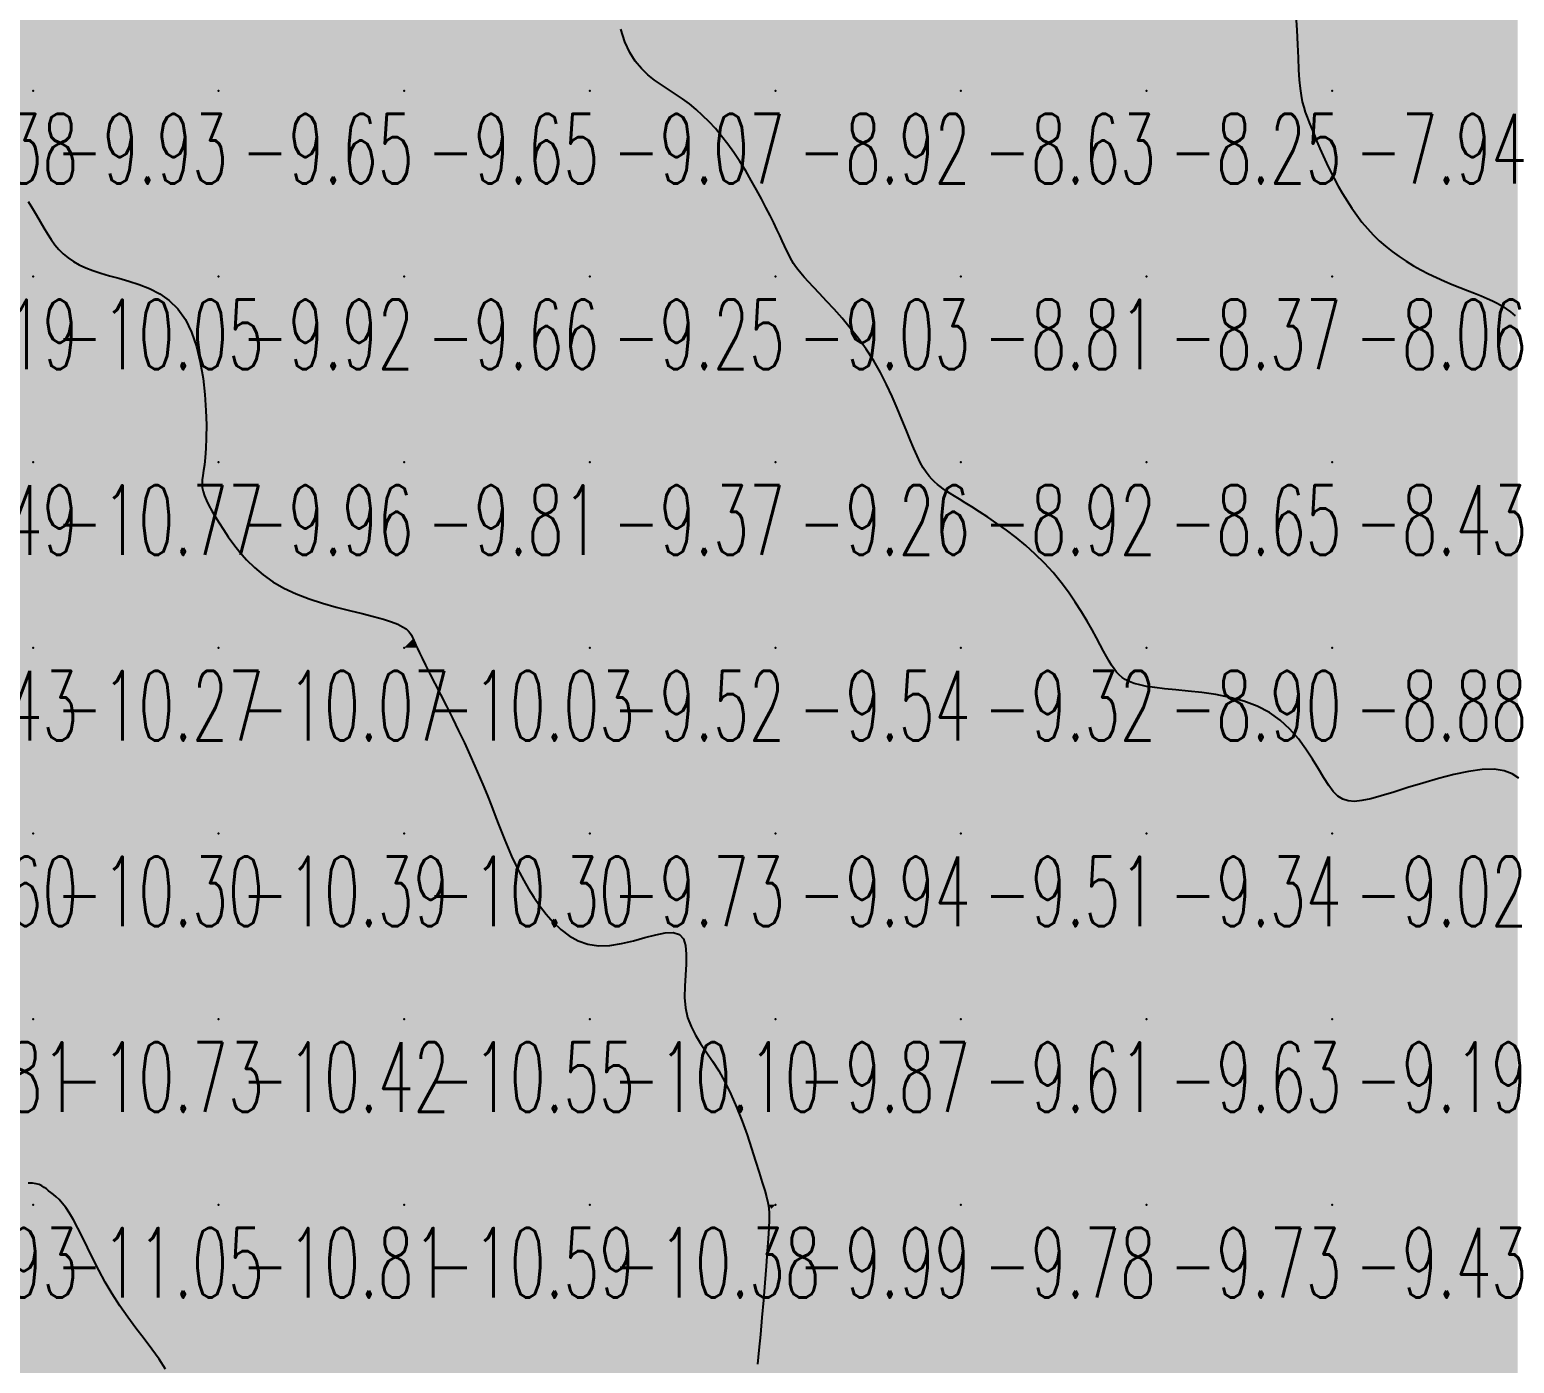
# Model space of a CAD drawing. Header units: millimetres. Extents: x 88261 to 90953, y 390274 to 392322.
# Drawn here: x 90120.1 to 90200.1, y 390488.7 to 390560.5 of the extents above; entities that cross this region are included whole.
import ezdxf
from ezdxf.enums import TextEntityAlignment as Align

# ---------------------------------------------------------------- set-up
doc = ezdxf.new("R2010")
doc.units = ezdxf.units.MM
doc.header["$LTSCALE"] = 25
for name, color, linetype in [('CN_03_00', 7, 'Continuous'), ('CN_04_00', 242, 'Continuous'), ('COTEAlt', 7, 'Continuous'), ('TN_COLORIAGE', 7, 'Continuous')]:
    doc.layers.add(name, color=color, linetype=linetype)
doc.styles.add('Simplex 1.0', font='Simplex.shx', dxfattribs={"width": 0.99, "height": 2.5})
doc.styles.get("Standard").update_dxf_attribs({"font": 'times.ttf'})

# ---------------------------------------------------------------- blocks, each defined once
blk = doc.blocks.new('COTE')
at = {"color": 0}
blk.add_point((0, 0), dxfattribs=at)
at = {"layer": 'COTEAlt'}
blk.add_attdef('ALT', text='', height=3.75, dxfattribs=at).set_placement((1.25, -1.25), align=Align.TOP_LEFT)

msp = doc.modelspace()

# ---------------------------------------------------------------- linework, layer by layer
at = {"layer": 'CN_03_00', "flags": 128}
for points, elevation in [([(90188.302, 390561.31), (90188.353, 390560.504), (90188.389, 390559.727), (90188.418, 390559.005), (90188.446, 390558.363), (90188.482, 390557.819), (90188.526, 390557.364), (90188.58, 390556.979), (90188.644, 390556.649), (90188.719, 390556.356), (90188.805, 390556.083), (90188.904, 390555.812), (90189.015, 390555.528), (90189.14, 390555.215), (90189.278, 390554.876), (90189.429, 390554.514), (90189.592, 390554.133), (90189.767, 390553.739), (90189.954, 390553.334), (90190.152, 390552.924), (90190.361, 390552.513), (90190.581, 390552.104), (90190.812, 390551.7), (90191.055, 390551.303), (90191.31, 390550.914), (90191.578, 390550.536), (90191.86, 390550.169), (90192.156, 390549.817), (90192.467, 390549.481), (90192.794, 390549.162), (90193.135, 390548.861), (90193.491, 390548.576), (90193.859, 390548.306), (90194.24, 390548.052), (90194.633, 390547.812), (90195.037, 390547.586), (90195.451, 390547.374), (90195.873, 390547.174), (90196.299, 390546.985), (90196.723, 390546.808), (90197.139, 390546.64), (90197.54, 390546.482), (90197.921, 390546.333), (90198.277, 390546.19), (90198.601, 390546.055), (90198.89, 390545.924), (90199.151, 390545.793), (90199.395, 390545.654), (90199.63, 390545.5), (90199.868, 390545.325), (90200.117, 390545.121)], -8), ([(90200.305, 390520.214), (90199.962, 390520.449), (90199.529, 390520.616), (90198.992, 390520.696), (90198.344, 390520.678), (90197.607, 390520.576), (90196.809, 390520.407), (90195.978, 390520.193), (90195.144, 390519.952), (90194.334, 390519.703), (90193.577, 390519.467), (90192.902, 390519.262), (90192.329, 390519.106), (90191.851, 390519.005), (90191.45, 390518.965), (90191.112, 390518.989), (90190.821, 390519.082), (90190.56, 390519.25), (90190.314, 390519.495), (90190.067, 390519.824), (90189.804, 390520.236), (90189.517, 390520.714), (90189.198, 390521.237), (90188.839, 390521.782), (90188.435, 390522.328), (90187.976, 390522.853), (90187.456, 390523.336), (90186.868, 390523.756), (90186.209, 390524.095), (90185.494, 390524.36), (90184.745, 390524.562), (90183.983, 390524.712), (90183.228, 390524.823), (90182.501, 390524.905), (90181.824, 390524.969), (90181.216, 390525.027), (90180.694, 390525.089), (90180.253, 390525.158), (90179.883, 390525.234), (90179.576, 390525.32), (90179.321, 390525.415), (90179.108, 390525.523), (90178.929, 390525.643), (90178.774, 390525.777), (90178.633, 390525.928), (90178.501, 390526.098), (90178.371, 390526.292), (90178.238, 390526.514), (90178.095, 390526.769), (90177.937, 390527.062), (90177.758, 390527.395), (90177.553, 390527.775), (90177.316, 390528.203), (90177.046, 390528.671), (90176.744, 390529.17), (90176.409, 390529.691), (90176.042, 390530.224), (90175.644, 390530.759), (90175.213, 390531.287), (90174.75, 390531.798), (90174.258, 390532.284), (90173.745, 390532.742), (90173.222, 390533.171), (90172.7, 390533.569), (90172.19, 390533.935), (90171.702, 390534.267), (90171.248, 390534.564), (90170.838, 390534.824), (90170.481, 390535.047), (90170.173, 390535.237), (90169.906, 390535.402), (90169.675, 390535.546), (90169.474, 390535.675), (90169.295, 390535.796), (90169.132, 390535.915), (90168.978, 390536.037), (90168.828, 390536.168), (90168.68, 390536.316), (90168.53, 390536.488), (90168.378, 390536.692), (90168.221, 390536.935), (90168.057, 390537.224), (90167.885, 390537.567), (90167.703, 390537.971), (90167.508, 390538.44), (90167.298, 390538.967), (90167.07, 390539.539), (90166.821, 390540.147), (90166.547, 390540.778), (90166.246, 390541.421), (90165.914, 390542.065), (90165.549, 390542.699), (90165.15, 390543.313), (90164.726, 390543.901), (90164.288, 390544.459), (90163.849, 390544.983), (90163.42, 390545.469), (90163.012, 390545.913), (90162.637, 390546.311), (90162.307, 390546.659), (90162.03, 390546.954), (90161.802, 390547.204), (90161.615, 390547.418), (90161.462, 390547.605), (90161.336, 390547.774), (90161.229, 390547.934), (90161.134, 390548.094), (90161.043, 390548.264), (90160.95, 390548.452), (90160.851, 390548.66), (90160.743, 390548.893), (90160.623, 390549.153), (90160.488, 390549.443), (90160.336, 390549.765), (90160.163, 390550.123), (90159.967, 390550.519), (90159.745, 390550.954), (90159.5, 390551.421), (90159.234, 390551.91), (90158.95, 390552.412), (90158.65, 390552.919), (90158.338, 390553.42), (90158.017, 390553.906), (90157.689, 390554.368), (90157.356, 390554.8), (90157.018, 390555.2), (90156.676, 390555.571), (90156.328, 390555.915), (90155.975, 390556.234), (90155.616, 390556.53), (90155.25, 390556.806), (90154.877, 390557.063), (90154.498, 390557.306), (90154.117, 390557.549), (90153.742, 390557.806), (90153.376, 390558.095), (90153.028, 390558.431), (90152.701, 390558.829), (90152.404, 390559.307), (90152.141, 390559.879), (90151.916, 390560.555)], -9), ([(90127.385, 390488.388), (90127.048, 390488.913), (90126.659, 390489.455), (90126.235, 390490.013), (90125.793, 390490.589), (90125.348, 390491.184), (90124.918, 390491.799), (90124.516, 390492.432), (90124.143, 390493.074), (90123.797, 390493.712), (90123.478, 390494.335), (90123.182, 390494.929), (90122.909, 390495.483), (90122.658, 390495.985), (90122.425, 390496.423), (90122.21, 390496.788), (90122.011, 390497.085), (90121.827, 390497.326), (90121.657, 390497.518), (90121.5, 390497.671), (90121.353, 390497.796), (90121.216, 390497.901), (90121.088, 390497.996), (90120.966, 390498.089), (90120.845, 390498.176), (90120.716, 390498.255), (90120.574, 390498.32), (90120.41, 390498.367), (90120.218, 390498.393), (90119.991, 390498.393)], -11)]:
    msp.add_lwpolyline(points, dxfattribs=dict(at, elevation=elevation))
at = {"layer": 'CN_04_00', "elevation": -10, "flags": 128}
msp.add_lwpolyline([(90119.979, 390551.272), (90120.217, 390550.9), (90120.434, 390550.538), (90120.638, 390550.188), (90120.833, 390549.851), (90121.025, 390549.531), (90121.22, 390549.228), (90121.424, 390548.947), (90121.641, 390548.688), (90121.877, 390548.452), (90122.137, 390548.239), (90122.422, 390548.046), (90122.737, 390547.869), (90123.086, 390547.706), (90123.47, 390547.554), (90123.894, 390547.411), (90124.362, 390547.274), (90124.872, 390547.138), (90125.414, 390546.989), (90125.972, 390546.811), (90126.53, 390546.588), (90127.073, 390546.304), (90127.586, 390545.942), (90128.053, 390545.487), (90128.46, 390544.922), (90128.794, 390544.24), (90129.058, 390543.462), (90129.261, 390542.621), (90129.408, 390541.747), (90129.507, 390540.871), (90129.565, 390540.024), (90129.589, 390539.238), (90129.586, 390538.543), (90129.563, 390537.962), (90129.526, 390537.486), (90129.481, 390537.098), (90129.436, 390536.78), (90129.396, 390536.517), (90129.367, 390536.29), (90129.357, 390536.083), (90129.371, 390535.878), (90129.414, 390535.661), (90129.487, 390535.428), (90129.589, 390535.178), (90129.72, 390534.907), (90129.878, 390534.616), (90130.063, 390534.303), (90130.274, 390533.965), (90130.51, 390533.602), (90130.771, 390533.213), (90131.063, 390532.806), (90131.391, 390532.388), (90131.76, 390531.969), (90132.176, 390531.556), (90132.644, 390531.159), (90133.171, 390530.785), (90133.763, 390530.444), (90134.419, 390530.141), (90135.123, 390529.874), (90135.853, 390529.639), (90136.587, 390529.43), (90137.303, 390529.245), (90137.98, 390529.077), (90138.595, 390528.923), (90139.127, 390528.778), (90139.559, 390528.638), (90139.899, 390528.503), (90140.158, 390528.373), (90140.349, 390528.249), (90140.486, 390528.131), (90140.579, 390528.02), (90140.642, 390527.916), (90140.687, 390527.819), (90140.726, 390527.727), (90140.766, 390527.632), (90140.814, 390527.52), (90140.876, 390527.38), (90140.959, 390527.2), (90141.07, 390526.967), (90141.216, 390526.67), (90141.403, 390526.296), (90141.634, 390525.839), (90141.904, 390525.309), (90142.202, 390524.721), (90142.52, 390524.092), (90142.847, 390523.437), (90143.174, 390522.771), (90143.492, 390522.11), (90143.791, 390521.469), (90144.064, 390520.862), (90144.312, 390520.287), (90144.539, 390519.741), (90144.749, 390519.221), (90144.945, 390518.723), (90145.13, 390518.243), (90145.31, 390517.779), (90145.487, 390517.326), (90145.665, 390516.881), (90145.847, 390516.442), (90146.037, 390516.007), (90146.239, 390515.573), (90146.457, 390515.138), (90146.693, 390514.7), (90146.951, 390514.257), (90147.235, 390513.805), (90147.548, 390513.347), (90147.893, 390512.895), (90148.271, 390512.464), (90148.683, 390512.07), (90149.133, 390511.729), (90149.621, 390511.457), (90150.15, 390511.27), (90150.721, 390511.182), (90151.333, 390511.203), (90151.967, 390511.306), (90152.604, 390511.458), (90153.222, 390511.627), (90153.8, 390511.779), (90154.316, 390511.88), (90154.749, 390511.897), (90155.079, 390511.798), (90155.292, 390511.558), (90155.406, 390511.193), (90155.445, 390510.73), (90155.435, 390510.194), (90155.401, 390509.611), (90155.368, 390509.007), (90155.362, 390508.407), (90155.407, 390507.838), (90155.523, 390507.317), (90155.704, 390506.836), (90155.939, 390506.379), (90156.217, 390505.927), (90156.527, 390505.466), (90156.856, 390504.979), (90157.195, 390504.448), (90157.531, 390503.859), (90157.856, 390503.2), (90158.164, 390502.488), (90158.453, 390501.748), (90158.722, 390501.003), (90158.968, 390500.276), (90159.188, 390499.591), (90159.381, 390498.971), (90159.544, 390498.441), (90159.675, 390498.013), (90159.776, 390497.666), (90159.848, 390497.365), (90159.895, 390497.08), (90159.918, 390496.775), (90159.919, 390496.42), (90159.901, 390495.981), (90159.866, 390495.425), (90159.816, 390494.731), (90159.753, 390493.923), (90159.681, 390493.036), (90159.603, 390492.105), (90159.522, 390491.165), (90159.44, 390490.252), (90159.361, 390489.4), (90159.287, 390488.645)], dxfattribs=at)
at = {"layer": 'TN_COLORIAGE', "color": 181}
for points in [[(90119.14, 390566.131, -9.928), (90118.658, 390557.239, -9.928), (90120.249, 390567.239, -9.928), (90120.249, 390557.239, -9.928)], [(90120.249, 390567.239, -9.619), (90120.249, 390557.239, -9.619), (90130.249, 390567.239, -9.619)], [(90120.249, 390557.239, -9.619), (90130.249, 390557.239, -9.619), (90130.249, 390567.239, -9.619)], [(90130.249, 390567.239, -9.512), (90130.249, 390557.239, -9.512), (90140.249, 390567.239, -9.512)], [(90130.249, 390557.239, -9.512), (90140.249, 390557.239, -9.512), (90140.249, 390567.239, -9.512)], [(90140.249, 390567.239, -9.038), (90140.249, 390557.239, -9.038), (90150.249, 390567.239, -9.038)], [(90140.249, 390557.239, -9.038), (90150.249, 390557.239, -9.038), (90150.249, 390567.239, -9.038)], [(90150.249, 390557.239, -9), (90151.709, 390558.699, -9), (90150.249, 390567.239, -9), (90151.055, 390567.239, -9)], [(90151.709, 390558.699, -9.074), (90154.955, 390557.239, -9.074), (90150.249, 390557.239, -9.074)], [(90117.448, 390554.439, -9.928), (90118.658, 390557.239, -9.928), (90120.249, 390557.239, -9.928)], [(90120.249, 390551.193, -9.928), (90117.448, 390554.439, -9.928), (90120.249, 390557.239, -9.928)], [(90120.249, 390551.193, -9.647), (90121.433, 390548.423, -9.647), (90120.249, 390557.239, -9.647), (90130.249, 390557.239, -9.647)], [(90123.866, 390547.239, -9.647), (90121.433, 390548.423, -9.647), (90130.249, 390547.239, -9.647), (90130.249, 390557.239, -9.647)], [(90130.249, 390557.239, -9.651), (90130.249, 390547.239, -9.651), (90140.249, 390557.239, -9.651)], [(90130.249, 390547.239, -9.651), (90140.249, 390547.239, -9.651), (90140.249, 390557.239, -9.651)], [(90140.249, 390557.239, -9.074), (90140.249, 390547.239, -9.074), (90150.249, 390557.239, -9.074)], [(90140.249, 390547.239, -9.074), (90150.249, 390547.239, -9.074), (90150.249, 390557.239, -9.074)], [(90150.249, 390547.239, -9), (90157.732, 390554.722, -9), (90150.249, 390557.239, -9), (90154.955, 390557.239, -9)], [(90150.249, 390547.239, -9), (90157.732, 390554.722, -9), (90160.249, 390547.239, -9), (90160.249, 390550.081, -9)], [(90161.075, 390548.066, -9.033), (90160.249, 390550.081, -9.033), (90160.249, 390547.239, -9.033)], [(90161.075, 390548.066, -9.033), (90161.707, 390547.239, -9.033), (90160.249, 390547.239, -9.033)], [(90123.866, 390547.239, -9.916), (90129.273, 390546.264, -9.916), (90130.249, 390547.239, -9.916)], [(90129.8, 390537.239, -9.916), (90129.273, 390546.264, -9.916), (90130.249, 390537.239, -9.916), (90130.249, 390547.239, -9.916)], [(90130.249, 390547.239, -9.658), (90130.249, 390537.239, -9.658), (90140.249, 390547.239, -9.658)], [(90130.249, 390537.239, -9.658), (90140.249, 390537.239, -9.658), (90140.249, 390547.239, -9.658)], [(90140.249, 390547.239, -9.248), (90140.249, 390537.239, -9.248), (90150.249, 390547.239, -9.248)], [(90140.249, 390537.239, -9.248), (90150.249, 390537.239, -9.248), (90150.249, 390547.239, -9.248)], [(90150.249, 390537.239, -9.033), (90160.249, 390537.239, -9.033), (90160.249, 390547.239, -9.033)], [(90150.249, 390547.239, -9.033), (90150.249, 390537.239, -9.033), (90160.249, 390547.239, -9.033)], [(90160.249, 390537.239, -9), (90165.939, 390542.929, -9), (90160.249, 390547.239, -9), (90161.707, 390547.239, -9)], [(90165.939, 390542.929, -9.256), (90167.833, 390537.239, -9.256), (90160.249, 390537.239, -9.256)], [(90129.044, 390536.035, -9.964), (90129.8, 390537.239, -9.964), (90130.249, 390537.239, -9.964)], [(90130.249, 390533.891, -9.964), (90129.044, 390536.035, -9.964), (90130.249, 390537.239, -9.964)], [(90130.249, 390533.891, -9.811), (90133.019, 390530.01, -9.811), (90130.249, 390537.239, -9.811), (90140.249, 390537.239, -9.811)], [(90140.249, 390528.73, -9.811), (90133.019, 390530.01, -9.811), (90140.249, 390537.239, -9.811)], [(90140.249, 390528.73, -9.367), (90140.745, 390527.736, -9.367), (90140.249, 390537.239, -9.367), (90150.249, 390537.239, -9.367)], [(90140.894, 390527.239, -9.367), (90140.745, 390527.736, -9.367), (90150.249, 390527.239, -9.367), (90150.249, 390537.239, -9.367)], [(90150.249, 390527.239, -9.256), (90160.249, 390527.239, -9.256), (90160.249, 390537.239, -9.256)], [(90150.249, 390537.239, -9.256), (90150.249, 390527.239, -9.256), (90160.249, 390537.239, -9.256)], [(90160.249, 390527.239, -9), (90168.947, 390535.937, -9), (90160.249, 390537.239, -9), (90167.833, 390537.239, -9)], [(90160.249, 390527.239, -9), (90168.947, 390535.937, -9), (90170.249, 390527.239, -9), (90170.249, 390535.231, -9)], [(90175.088, 390532.079, -9.324), (90170.249, 390535.231, -9.324), (90170.249, 390527.239, -9.324)], [(90175.088, 390532.079, -9.324), (90177.901, 390527.239, -9.324), (90170.249, 390527.239, -9.324)], [(90140.894, 390527.239, -9.521), (90144.094, 390521.084, -9.521), (90150.249, 390527.239, -9.521)], [(90145.477, 390517.239, -9.521), (90144.094, 390521.084, -9.521), (90150.249, 390517.239, -9.521), (90150.249, 390527.239, -9.521)], [(90150.249, 390517.239, -9.545), (90160.249, 390517.239, -9.545), (90160.249, 390527.239, -9.545)], [(90150.249, 390527.239, -9.545), (90150.249, 390517.239, -9.545), (90160.249, 390527.239, -9.545)], [(90160.249, 390517.239, -9.324), (90170.249, 390517.239, -9.324), (90170.249, 390527.239, -9.324)], [(90160.249, 390527.239, -9.324), (90160.249, 390517.239, -9.324), (90170.249, 390527.239, -9.324)], [(90170.249, 390517.239, -9), (90178.623, 390525.614, -9), (90170.249, 390527.239, -9), (90177.901, 390527.239, -9)], [(90170.249, 390517.239, -9), (90178.623, 390525.614, -9), (90180.249, 390517.239, -9), (90180.249, 390524.97, -9)], [(90187.678, 390524.668, -9.339), (90180.249, 390524.97, -9.339), (90180.249, 390517.239, -9.339)], [(90180.249, 390517.239, -9), (90187.678, 390524.668, -9), (90190.249, 390517.239, -9), (90190.249, 390518.89, -9)], [(90200.249, 390517.239, -9), (90200.249, 390521.81, -9), (90190.249, 390517.239, -9), (90191.728, 390518.719, -9)], [(90191.728, 390518.719, -9.023), (90190.249, 390518.89, -9.023), (90190.249, 390517.239, -9.023)], [(90145.477, 390517.239, -9.727), (90146.921, 390513.912, -9.727), (90150.249, 390517.239, -9.727)], [(90150.249, 390509.945, -9.727), (90146.921, 390513.912, -9.727), (90150.249, 390517.239, -9.727)], [(90156.41, 390513.4, -9.727), (90150.249, 390509.945, -9.727), (90160.249, 390517.239, -9.727), (90150.249, 390517.239, -9.727)], [(90156.41, 390513.4, -9.868), (90154.588, 390507.239, -9.868), (90160.249, 390517.239, -9.868), (90160.249, 390507.239, -9.868)], [(90160.249, 390507.239, -9.513), (90170.249, 390507.239, -9.513), (90170.249, 390517.239, -9.513)], [(90160.249, 390517.239, -9.513), (90160.249, 390507.239, -9.513), (90170.249, 390517.239, -9.513)], [(90170.249, 390507.239, -9.339), (90180.249, 390507.239, -9.339), (90180.249, 390517.239, -9.339)], [(90170.249, 390517.239, -9.339), (90170.249, 390507.239, -9.339), (90180.249, 390517.239, -9.339)], [(90180.249, 390507.239, -9.023), (90190.249, 390507.239, -9.023), (90190.249, 390517.239, -9.023)], [(90180.249, 390517.239, -9.023), (90180.249, 390507.239, -9.023), (90190.249, 390517.239, -9.023)], [(90190.249, 390507.239, -9.112), (90200.249, 390507.239, -9.112), (90200.249, 390517.239, -9.112)], [(90190.249, 390517.239, -9.112), (90190.249, 390507.239, -9.112), (90200.249, 390517.239, -9.112)], [(90154.588, 390507.239, -9.868), (90157.678, 390504.668, -9.868), (90160.249, 390507.239, -9.868)], [(90159.89, 390497.239, -9.868), (90157.678, 390504.668, -9.868), (90160.249, 390497.239, -9.868), (90160.249, 390507.239, -9.868)], [(90160.249, 390497.239, -9.609), (90170.249, 390497.239, -9.609), (90170.249, 390507.239, -9.609)], [(90160.249, 390507.239, -9.609), (90160.249, 390497.239, -9.609), (90170.249, 390507.239, -9.609)], [(90170.249, 390497.239, -9.626), (90180.249, 390497.239, -9.626), (90180.249, 390507.239, -9.626)], [(90170.249, 390507.239, -9.626), (90170.249, 390497.239, -9.626), (90180.249, 390507.239, -9.626)], [(90180.249, 390497.239, -9.186), (90190.249, 390497.239, -9.186), (90190.249, 390507.239, -9.186)], [(90180.249, 390507.239, -9.186), (90180.249, 390497.239, -9.186), (90190.249, 390507.239, -9.186)], [(90190.249, 390497.239, -9.006), (90200.249, 390497.239, -9.006), (90200.249, 390507.239, -9.006)], [(90190.249, 390507.239, -9.006), (90190.249, 390497.239, -9.006), (90200.249, 390507.239, -9.006)], [(90160.027, 390497.018, -9.926), (90159.198, 390487.239, -9.926), (90160.249, 390497.239, -9.926), (90160.249, 390487.239, -9.926)], [(90159.89, 390497.239, -9.986), (90160.027, 390497.018, -9.986), (90160.249, 390497.239, -9.986)], [(90160.249, 390487.239, -9.782), (90170.249, 390487.239, -9.782), (90170.249, 390497.239, -9.782)], [(90160.249, 390497.239, -9.782), (90160.249, 390487.239, -9.782), (90170.249, 390497.239, -9.782)], [(90170.249, 390487.239, -9.727), (90180.249, 390487.239, -9.727), (90180.249, 390497.239, -9.727)], [(90170.249, 390497.239, -9.727), (90170.249, 390487.239, -9.727), (90180.249, 390497.239, -9.727)], [(90180.249, 390487.239, -9.429), (90190.249, 390487.239, -9.429), (90190.249, 390497.239, -9.429)], [(90180.249, 390497.239, -9.429), (90180.249, 390487.239, -9.429), (90190.249, 390497.239, -9.429)], [(90190.249, 390487.239, -9.08), (90200.249, 390487.239, -9.08), (90200.249, 390497.239, -9.08)], [(90190.249, 390497.239, -9.08), (90190.249, 390487.239, -9.08), (90200.249, 390497.239, -9.08)]]:
    msp.add_solid(points, dxfattribs=at)
at = {"layer": 'TN_COLORIAGE', "color": 171}
for points in [[(90151.055, 390567.239, -8.566), (90151.709, 390558.699, -8.566), (90160.249, 390567.239, -8.566)], [(90154.955, 390557.239, -8.566), (90151.709, 390558.699, -8.566), (90160.249, 390557.239, -8.566), (90160.249, 390567.239, -8.566)], [(90160.249, 390557.239, -8.598), (90170.249, 390557.239, -8.598), (90170.249, 390567.239, -8.598)], [(90160.249, 390567.239, -8.598), (90160.249, 390557.239, -8.598), (90170.249, 390567.239, -8.598)], [(90170.249, 390557.239, -8.05), (90180.249, 390557.239, -8.05), (90180.249, 390567.239, -8.05)], [(90170.249, 390567.239, -8.05), (90170.249, 390557.239, -8.05), (90180.249, 390567.239, -8.05)], [(90180.249, 390557.239, -8), (90188.368, 390565.359, -8), (90180.249, 390567.239, -8), (90184.889, 390567.239, -8)], [(90188.36, 390557.239, -8.252), (90188.368, 390565.359, -8.252), (90180.249, 390557.239, -8.252)], [(90154.955, 390557.239, -8.917), (90157.732, 390554.722, -8.917), (90160.249, 390557.239, -8.917)], [(90160.249, 390550.081, -8.917), (90157.732, 390554.722, -8.917), (90160.249, 390557.239, -8.917)], [(90160.249, 390550.081, -8.633), (90161.075, 390548.066, -8.633), (90160.249, 390557.239, -8.633), (90170.249, 390557.239, -8.633)], [(90161.707, 390547.239, -8.633), (90161.075, 390548.066, -8.633), (90170.249, 390547.239, -8.633), (90170.249, 390557.239, -8.633)], [(90170.249, 390547.239, -8.252), (90180.249, 390547.239, -8.252), (90180.249, 390557.239, -8.252)], [(90170.249, 390557.239, -8.252), (90170.249, 390547.239, -8.252), (90180.249, 390557.239, -8.252)], [(90180.249, 390547.239, -8), (90188.871, 390555.862, -8), (90180.249, 390557.239, -8), (90188.36, 390557.239, -8)], [(90180.249, 390547.239, -8), (90188.871, 390555.862, -8), (90190.249, 390547.239, -8), (90190.249, 390552.481, -8)], [(90192.301, 390549.292, -8.065), (90190.249, 390552.481, -8.065), (90190.249, 390547.239, -8.065)], [(90192.301, 390549.292, -8.065), (90195.351, 390547.239, -8.065), (90190.249, 390547.239, -8.065)], [(90161.707, 390547.239, -8.806), (90165.939, 390542.929, -8.806), (90170.249, 390547.239, -8.806)], [(90167.833, 390537.239, -8.806), (90165.939, 390542.929, -8.806), (90170.249, 390537.239, -8.806), (90170.249, 390547.239, -8.806)], [(90170.249, 390537.239, -8.367), (90180.249, 390537.239, -8.367), (90180.249, 390547.239, -8.367)], [(90170.249, 390547.239, -8.367), (90170.249, 390537.239, -8.367), (90180.249, 390547.239, -8.367)], [(90180.249, 390537.239, -8.065), (90190.249, 390537.239, -8.065), (90190.249, 390547.239, -8.065)], [(90180.249, 390547.239, -8.065), (90180.249, 390537.239, -8.065), (90190.249, 390547.239, -8.065)], [(90190.249, 390537.239, -8), (90199.001, 390545.992, -8), (90190.249, 390547.239, -8), (90195.351, 390547.239, -8)], [(90190.249, 390537.239, -8), (90199.001, 390545.992, -8), (90200.249, 390537.239, -8), (90200.249, 390545.122, -8)], [(90167.833, 390537.239, -8.918), (90168.947, 390535.937, -8.918), (90170.249, 390537.239, -8.918)], [(90170.249, 390535.231, -8.918), (90168.947, 390535.937, -8.918), (90170.249, 390537.239, -8.918)], [(90170.249, 390535.231, -8.654), (90175.088, 390532.079, -8.654), (90170.249, 390537.239, -8.654), (90180.249, 390537.239, -8.654)], [(90177.901, 390527.239, -8.654), (90175.088, 390532.079, -8.654), (90180.249, 390527.239, -8.654), (90180.249, 390537.239, -8.654)], [(90180.249, 390527.239, -8.435), (90190.249, 390527.239, -8.435), (90190.249, 390537.239, -8.435)], [(90180.249, 390537.239, -8.435), (90180.249, 390527.239, -8.435), (90190.249, 390537.239, -8.435)], [(90190.249, 390527.239, -8.231), (90200.249, 390527.239, -8.231), (90200.249, 390537.239, -8.231)], [(90190.249, 390537.239, -8.231), (90190.249, 390527.239, -8.231), (90200.249, 390537.239, -8.231)], [(90177.901, 390527.239, -8.9), (90178.623, 390525.614, -8.9), (90180.249, 390527.239, -8.9)], [(90180.249, 390524.97, -8.9), (90178.623, 390525.614, -8.9), (90180.249, 390527.239, -8.9)], [(90180.249, 390524.97, -8.883), (90187.678, 390524.668, -8.883), (90180.249, 390527.239, -8.883), (90190.249, 390527.239, -8.883)], [(90190.249, 390518.89, -8.883), (90187.678, 390524.668, -8.883), (90190.249, 390527.239, -8.883)], [(90190.249, 390518.89, -8.866), (90191.728, 390518.719, -8.866), (90190.249, 390527.239, -8.866), (90200.249, 390527.239, -8.866)], [(90191.728, 390518.719, -8.866), (90200.249, 390521.81, -8.866), (90200.249, 390527.239, -8.866)]]:
    msp.add_solid(points, dxfattribs=at)
at = {"layer": 'TN_COLORIAGE', "color": 161}
for points in [[(90188.368, 390565.359, -7.941), (90188.36, 390557.239, -7.941), (90190.249, 390567.239, -7.941), (90190.249, 390557.239, -7.941)], [(90190.249, 390557.239, -7.462), (90200.249, 390557.239, -7.462), (90200.249, 390567.239, -7.462)], [(90190.249, 390567.239, -7.462), (90190.249, 390557.239, -7.462), (90200.249, 390567.239, -7.462)], [(90188.36, 390557.239, -7.941), (90188.871, 390555.862, -7.941), (90190.249, 390557.239, -7.941)], [(90190.249, 390552.481, -7.941), (90188.871, 390555.862, -7.941), (90190.249, 390557.239, -7.941)], [(90190.249, 390552.481, -7.75), (90192.301, 390549.292, -7.75), (90190.249, 390557.239, -7.75), (90200.249, 390557.239, -7.75)], [(90195.351, 390547.239, -7.75), (90192.301, 390549.292, -7.75), (90200.249, 390547.239, -7.75), (90200.249, 390557.239, -7.75)], [(90195.351, 390547.239, -7.938), (90199.001, 390545.992, -7.938), (90200.249, 390547.239, -7.938)], [(90200.249, 390545.122, -7.938), (90199.001, 390545.992, -7.938), (90200.249, 390547.239, -7.938)]]:
    msp.add_solid(points, dxfattribs=at)
at = {"layer": 'TN_COLORIAGE', "color": 191}
for points in [[(90110.249, 390547.239, -10), (90117.448, 390554.439, -10), (90120.249, 390547.239, -10), (90120.249, 390551.193, -10)], [(90121.433, 390548.423, -10.047), (90120.249, 390551.193, -10.047), (90120.249, 390547.239, -10.047)], [(90121.433, 390548.423, -10.047), (90123.866, 390547.239, -10.047), (90120.249, 390547.239, -10.047)], [(90110.249, 390547.239, -10.047), (90110.249, 390537.239, -10.047), (90120.249, 390547.239, -10.047)], [(90110.249, 390537.239, -10.047), (90120.249, 390537.239, -10.047), (90120.249, 390547.239, -10.047)], [(90120.249, 390537.239, -10), (90129.273, 390546.264, -10), (90120.249, 390547.239, -10), (90123.866, 390547.239, -10)], [(90129.273, 390546.264, -10.773), (90129.8, 390537.239, -10.773), (90120.249, 390537.239, -10.773)], [(90110.249, 390537.239, -10.773), (90110.249, 390527.239, -10.773), (90120.249, 390537.239, -10.773)], [(90110.249, 390527.239, -10.773), (90120.249, 390527.239, -10.773), (90120.249, 390537.239, -10.773)], [(90120.249, 390537.239, -10), (90129.8, 390537.239, -10), (90120.249, 390527.239, -10), (90129.044, 390536.035, -10)], [(90120.249, 390527.239, -10), (90129.044, 390536.035, -10), (90130.249, 390527.239, -10), (90130.249, 390533.891, -10)], [(90133.019, 390530.01, -10.072), (90130.249, 390533.891, -10.072), (90130.249, 390527.239, -10.072)], [(90130.249, 390527.239, -10), (90133.019, 390530.01, -10), (90140.249, 390527.239, -10), (90140.249, 390528.73, -10)], [(90140.745, 390527.736, -10.033), (90140.249, 390528.73, -10.033), (90140.249, 390527.239, -10.033)], [(90110.249, 390527.239, -10.265), (90110.249, 390517.239, -10.265), (90120.249, 390527.239, -10.265)], [(90110.249, 390517.239, -10.265), (90120.249, 390517.239, -10.265), (90120.249, 390527.239, -10.265)], [(90120.249, 390527.239, -10.072), (90120.249, 390517.239, -10.072), (90130.249, 390527.239, -10.072)], [(90120.249, 390517.239, -10.072), (90130.249, 390517.239, -10.072), (90130.249, 390527.239, -10.072)], [(90130.249, 390527.239, -10.033), (90130.249, 390517.239, -10.033), (90140.249, 390527.239, -10.033)], [(90130.249, 390517.239, -10.033), (90140.249, 390517.239, -10.033), (90140.249, 390527.239, -10.033)], [(90140.745, 390527.736, -10.033), (90140.894, 390527.239, -10.033), (90140.249, 390527.239, -10.033)], [(90140.249, 390517.239, -10), (90144.094, 390521.084, -10), (90140.249, 390527.239, -10), (90140.894, 390527.239, -10)], [(90144.094, 390521.084, -10.299), (90145.477, 390517.239, -10.299), (90140.249, 390517.239, -10.299)], [(90110.249, 390517.239, -10.3), (90110.249, 390507.239, -10.3), (90120.249, 390517.239, -10.3)], [(90110.249, 390507.239, -10.3), (90120.249, 390507.239, -10.3), (90120.249, 390517.239, -10.3)], [(90120.249, 390517.239, -10.391), (90120.249, 390507.239, -10.391), (90130.249, 390517.239, -10.391)], [(90120.249, 390507.239, -10.391), (90130.249, 390507.239, -10.391), (90130.249, 390517.239, -10.391)], [(90130.249, 390517.239, -10.299), (90130.249, 390507.239, -10.299), (90140.249, 390517.239, -10.299)], [(90130.249, 390507.239, -10.299), (90140.249, 390507.239, -10.299), (90140.249, 390517.239, -10.299)], [(90140.249, 390507.239, -10), (90146.921, 390513.912, -10), (90140.249, 390517.239, -10), (90145.477, 390517.239, -10)], [(90140.249, 390507.239, -10), (90146.921, 390513.912, -10), (90150.249, 390507.239, -10), (90150.249, 390509.945, -10)], [(90154.588, 390507.239, -10.101), (90156.41, 390513.4, -10.101), (90150.249, 390507.239, -10.101)], [(90150.249, 390509.945, -10.101), (90156.41, 390513.4, -10.101), (90150.249, 390507.239, -10.101)], [(90110.249, 390507.239, -10.729), (90110.249, 390497.239, -10.729), (90120.249, 390507.239, -10.729)], [(90116.319, 390497.239, -10.729), (90120.249, 390498.732, -10.729), (90110.249, 390497.239, -10.729), (90120.249, 390507.239, -10.729)], [(90120.249, 390498.732, -10.423), (90121.011, 390498.002, -10.423), (90120.249, 390507.239, -10.423), (90130.249, 390507.239, -10.423)], [(90122.237, 390497.239, -10.423), (90121.011, 390498.002, -10.423), (90130.249, 390497.239, -10.423), (90130.249, 390507.239, -10.423)], [(90130.249, 390507.239, -10.547), (90130.249, 390497.239, -10.547), (90140.249, 390507.239, -10.547)], [(90130.249, 390497.239, -10.547), (90140.249, 390497.239, -10.547), (90140.249, 390507.239, -10.547)], [(90140.249, 390507.239, -10.101), (90140.249, 390497.239, -10.101), (90150.249, 390507.239, -10.101)], [(90140.249, 390497.239, -10.101), (90150.249, 390497.239, -10.101), (90150.249, 390507.239, -10.101)], [(90150.249, 390497.239, -10), (90157.678, 390504.668, -10), (90150.249, 390507.239, -10), (90154.588, 390507.239, -10)], [(90157.678, 390504.668, -10.382), (90159.89, 390497.239, -10.382), (90150.249, 390497.239, -10.382)], [(90122.237, 390497.239, -10.808), (90124.588, 390491.579, -10.808), (90130.249, 390497.239, -10.808)], [(90128.918, 390487.239, -10.808), (90124.588, 390491.579, -10.808), (90130.249, 390487.239, -10.808), (90130.249, 390497.239, -10.808)], [(90130.249, 390497.239, -10.594), (90130.249, 390487.239, -10.594), (90140.249, 390497.239, -10.594)], [(90130.249, 390487.239, -10.594), (90140.249, 390487.239, -10.594), (90140.249, 390497.239, -10.594)], [(90140.249, 390497.239, -10.382), (90140.249, 390487.239, -10.382), (90150.249, 390497.239, -10.382)], [(90140.249, 390487.239, -10.382), (90150.249, 390487.239, -10.382), (90150.249, 390497.239, -10.382)], [(90150.249, 390487.239, -10), (90160.027, 390497.018, -10), (90150.249, 390497.239, -10), (90159.89, 390497.239, -10)], [(90159.198, 390487.239, -10.627), (90160.027, 390497.018, -10.627), (90150.249, 390487.239, -10.627)]]:
    msp.add_solid(points, dxfattribs=at)
at = {"layer": 'TN_COLORIAGE', "color": 201}
for points in [[(90120.249, 390498.732, -11.048), (90116.319, 390497.239, -11.048), (90120.249, 390497.239, -11.048)], [(90121.011, 390498.002, -11.048), (90120.249, 390498.732, -11.048), (90120.249, 390497.239, -11.048)], [(90121.011, 390498.002, -11.048), (90122.237, 390497.239, -11.048), (90120.249, 390497.239, -11.048)], [(90110.249, 390487.239, -11), (90110.249, 390495.201, -11), (90120.249, 390497.239, -11), (90116.319, 390497.239, -11)], [(90110.249, 390487.239, -11.048), (90120.249, 390487.239, -11.048), (90120.249, 390497.239, -11.048)], [(90120.249, 390487.239, -11), (90124.588, 390491.579, -11), (90120.249, 390497.239, -11), (90122.237, 390497.239, -11)], [(90124.588, 390491.579, -11.147), (90128.918, 390487.239, -11.147), (90120.249, 390487.239, -11.147)]]:
    msp.add_solid(points, dxfattribs=at)

# ---------------------------------------------------------------- block references
at = {"layer": 'COTEAlt'}
ref = msp.add_blockref('COTE', (90110.249, 390557.239), dxfattribs=at)
ref.add_attrib('ALT', '-10.38', dxfattribs={"height": 3.75, "style": 'Simplex 1.0', "width": 0.6}).set_placement((90111.499, 390555.989), align=Align.TOP_LEFT)
ref = msp.add_blockref('COTE', (90120.249, 390557.239), dxfattribs=at)
ref.add_attrib('ALT', '-9.93', dxfattribs={"height": 3.75, "style": 'Simplex 1.0', "width": 0.6}).set_placement((90121.499, 390555.989), align=Align.TOP_LEFT)
ref = msp.add_blockref('COTE', (90130.249, 390557.239), dxfattribs=at)
ref.add_attrib('ALT', '-9.65', dxfattribs={"height": 3.75, "style": 'Simplex 1.0', "width": 0.6}).set_placement((90131.499, 390555.989), align=Align.TOP_LEFT)
ref = msp.add_blockref('COTE', (90140.249, 390557.239), dxfattribs=at)
ref.add_attrib('ALT', '-9.65', dxfattribs={"height": 3.75, "style": 'Simplex 1.0', "width": 0.6}).set_placement((90141.499, 390555.989), align=Align.TOP_LEFT)
ref = msp.add_blockref('COTE', (90150.249, 390557.239), dxfattribs=at)
ref.add_attrib('ALT', '-9.07', dxfattribs={"height": 3.75, "style": 'Simplex 1.0', "width": 0.6}).set_placement((90151.499, 390555.989), align=Align.TOP_LEFT)
ref = msp.add_blockref('COTE', (90160.249, 390557.239), dxfattribs=at)
ref.add_attrib('ALT', '-8.92', dxfattribs={"height": 3.75, "style": 'Simplex 1.0', "width": 0.6}).set_placement((90161.499, 390555.989), align=Align.TOP_LEFT)
ref = msp.add_blockref('COTE', (90170.249, 390557.239), dxfattribs=at)
ref.add_attrib('ALT', '-8.63', dxfattribs={"height": 3.75, "style": 'Simplex 1.0', "width": 0.6}).set_placement((90171.499, 390555.989), align=Align.TOP_LEFT)
ref = msp.add_blockref('COTE', (90180.249, 390557.239), dxfattribs=at)
ref.add_attrib('ALT', '-8.25', dxfattribs={"height": 3.75, "style": 'Simplex 1.0', "width": 0.6}).set_placement((90181.499, 390555.989), align=Align.TOP_LEFT)
ref = msp.add_blockref('COTE', (90190.249, 390557.239), dxfattribs=at)
ref.add_attrib('ALT', '-7.94', dxfattribs={"height": 3.75, "style": 'Simplex 1.0', "width": 0.6}).set_placement((90191.499, 390555.989), align=Align.TOP_LEFT)
ref = msp.add_blockref('COTE', (90110.249, 390547.239), dxfattribs=at)
ref.add_attrib('ALT', '-10.19', dxfattribs={"height": 3.75, "style": 'Simplex 1.0', "width": 0.6}).set_placement((90111.499, 390545.989), align=Align.TOP_LEFT)
ref = msp.add_blockref('COTE', (90120.249, 390547.239), dxfattribs=at)
ref.add_attrib('ALT', '-10.05', dxfattribs={"height": 3.75, "style": 'Simplex 1.0', "width": 0.6}).set_placement((90121.499, 390545.989), align=Align.TOP_LEFT)
ref = msp.add_blockref('COTE', (90130.249, 390547.239), dxfattribs=at)
ref.add_attrib('ALT', '-9.92', dxfattribs={"height": 3.75, "style": 'Simplex 1.0', "width": 0.6}).set_placement((90131.499, 390545.989), align=Align.TOP_LEFT)
ref = msp.add_blockref('COTE', (90140.249, 390547.239), dxfattribs=at)
ref.add_attrib('ALT', '-9.66', dxfattribs={"height": 3.75, "style": 'Simplex 1.0', "width": 0.6}).set_placement((90141.499, 390545.989), align=Align.TOP_LEFT)
ref = msp.add_blockref('COTE', (90150.249, 390547.239), dxfattribs=at)
ref.add_attrib('ALT', '-9.25', dxfattribs={"height": 3.75, "style": 'Simplex 1.0', "width": 0.6}).set_placement((90151.499, 390545.989), align=Align.TOP_LEFT)
ref = msp.add_blockref('COTE', (90160.249, 390547.239), dxfattribs=at)
ref.add_attrib('ALT', '-9.03', dxfattribs={"height": 3.75, "style": 'Simplex 1.0', "width": 0.6}).set_placement((90161.499, 390545.989), align=Align.TOP_LEFT)
ref = msp.add_blockref('COTE', (90170.249, 390547.239), dxfattribs=at)
ref.add_attrib('ALT', '-8.81', dxfattribs={"height": 3.75, "style": 'Simplex 1.0', "width": 0.6}).set_placement((90171.499, 390545.989), align=Align.TOP_LEFT)
ref = msp.add_blockref('COTE', (90180.249, 390547.239), dxfattribs=at)
ref.add_attrib('ALT', '-8.37', dxfattribs={"height": 3.75, "style": 'Simplex 1.0', "width": 0.6}).set_placement((90181.499, 390545.989), align=Align.TOP_LEFT)
ref = msp.add_blockref('COTE', (90190.249, 390547.239), dxfattribs=at)
ref.add_attrib('ALT', '-8.06', dxfattribs={"height": 3.75, "style": 'Simplex 1.0', "width": 0.6}).set_placement((90191.499, 390545.989), align=Align.TOP_LEFT)
ref = msp.add_blockref('COTE', (90110.249, 390537.239), dxfattribs=at)
ref.add_attrib('ALT', '-10.49', dxfattribs={"height": 3.75, "style": 'Simplex 1.0', "width": 0.6}).set_placement((90111.499, 390535.989), align=Align.TOP_LEFT)
ref = msp.add_blockref('COTE', (90120.249, 390537.239), dxfattribs=at)
ref.add_attrib('ALT', '-10.77', dxfattribs={"height": 3.75, "style": 'Simplex 1.0', "width": 0.6}).set_placement((90121.499, 390535.989), align=Align.TOP_LEFT)
ref = msp.add_blockref('COTE', (90130.249, 390537.239), dxfattribs=at)
ref.add_attrib('ALT', '-9.96', dxfattribs={"height": 3.75, "style": 'Simplex 1.0', "width": 0.6}).set_placement((90131.499, 390535.989), align=Align.TOP_LEFT)
ref = msp.add_blockref('COTE', (90140.249, 390537.239), dxfattribs=at)
ref.add_attrib('ALT', '-9.81', dxfattribs={"height": 3.75, "style": 'Simplex 1.0', "width": 0.6}).set_placement((90141.499, 390535.989), align=Align.TOP_LEFT)
ref = msp.add_blockref('COTE', (90150.249, 390537.239), dxfattribs=at)
ref.add_attrib('ALT', '-9.37', dxfattribs={"height": 3.75, "style": 'Simplex 1.0', "width": 0.6}).set_placement((90151.499, 390535.989), align=Align.TOP_LEFT)
ref = msp.add_blockref('COTE', (90160.249, 390537.239), dxfattribs=at)
ref.add_attrib('ALT', '-9.26', dxfattribs={"height": 3.75, "style": 'Simplex 1.0', "width": 0.6}).set_placement((90161.499, 390535.989), align=Align.TOP_LEFT)
ref = msp.add_blockref('COTE', (90170.249, 390537.239), dxfattribs=at)
ref.add_attrib('ALT', '-8.92', dxfattribs={"height": 3.75, "style": 'Simplex 1.0', "width": 0.6}).set_placement((90171.499, 390535.989), align=Align.TOP_LEFT)
ref = msp.add_blockref('COTE', (90180.249, 390537.239), dxfattribs=at)
ref.add_attrib('ALT', '-8.65', dxfattribs={"height": 3.75, "style": 'Simplex 1.0', "width": 0.6}).set_placement((90181.499, 390535.989), align=Align.TOP_LEFT)
ref = msp.add_blockref('COTE', (90190.249, 390537.239), dxfattribs=at)
ref.add_attrib('ALT', '-8.43', dxfattribs={"height": 3.75, "style": 'Simplex 1.0', "width": 0.6}).set_placement((90191.499, 390535.989), align=Align.TOP_LEFT)
ref = msp.add_blockref('COTE', (90110.249, 390527.239), dxfattribs=at)
ref.add_attrib('ALT', '-10.43', dxfattribs={"height": 3.75, "style": 'Simplex 1.0', "width": 0.6}).set_placement((90111.499, 390525.989), align=Align.TOP_LEFT)
ref = msp.add_blockref('COTE', (90120.249, 390527.239), dxfattribs=at)
ref.add_attrib('ALT', '-10.27', dxfattribs={"height": 3.75, "style": 'Simplex 1.0', "width": 0.6}).set_placement((90121.499, 390525.989), align=Align.TOP_LEFT)
ref = msp.add_blockref('COTE', (90130.249, 390527.239), dxfattribs=at)
ref.add_attrib('ALT', '-10.07', dxfattribs={"height": 3.75, "style": 'Simplex 1.0', "width": 0.6}).set_placement((90131.499, 390525.989), align=Align.TOP_LEFT)
ref = msp.add_blockref('COTE', (90140.249, 390527.239), dxfattribs=at)
ref.add_attrib('ALT', '-10.03', dxfattribs={"height": 3.75, "style": 'Simplex 1.0', "width": 0.6}).set_placement((90141.499, 390525.989), align=Align.TOP_LEFT)
ref = msp.add_blockref('COTE', (90150.249, 390527.239), dxfattribs=at)
ref.add_attrib('ALT', '-9.52', dxfattribs={"height": 3.75, "style": 'Simplex 1.0', "width": 0.6}).set_placement((90151.499, 390525.989), align=Align.TOP_LEFT)
ref = msp.add_blockref('COTE', (90160.249, 390527.239), dxfattribs=at)
ref.add_attrib('ALT', '-9.54', dxfattribs={"height": 3.75, "style": 'Simplex 1.0', "width": 0.6}).set_placement((90161.499, 390525.989), align=Align.TOP_LEFT)
ref = msp.add_blockref('COTE', (90170.249, 390527.239), dxfattribs=at)
ref.add_attrib('ALT', '-9.32', dxfattribs={"height": 3.75, "style": 'Simplex 1.0', "width": 0.6}).set_placement((90171.499, 390525.989), align=Align.TOP_LEFT)
ref = msp.add_blockref('COTE', (90180.249, 390527.239), dxfattribs=at)
ref.add_attrib('ALT', '-8.90', dxfattribs={"height": 3.75, "style": 'Simplex 1.0', "width": 0.6}).set_placement((90181.499, 390525.989), align=Align.TOP_LEFT)
ref = msp.add_blockref('COTE', (90190.249, 390527.239), dxfattribs=at)
ref.add_attrib('ALT', '-8.88', dxfattribs={"height": 3.75, "style": 'Simplex 1.0', "width": 0.6}).set_placement((90191.499, 390525.989), align=Align.TOP_LEFT)
ref = msp.add_blockref('COTE', (90110.249, 390517.239), dxfattribs=at)
ref.add_attrib('ALT', '-10.60', dxfattribs={"height": 3.75, "style": 'Simplex 1.0', "width": 0.6}).set_placement((90111.499, 390515.989), align=Align.TOP_LEFT)
ref = msp.add_blockref('COTE', (90120.249, 390517.239), dxfattribs=at)
ref.add_attrib('ALT', '-10.30', dxfattribs={"height": 3.75, "style": 'Simplex 1.0', "width": 0.6}).set_placement((90121.499, 390515.989), align=Align.TOP_LEFT)
ref = msp.add_blockref('COTE', (90130.249, 390517.239), dxfattribs=at)
ref.add_attrib('ALT', '-10.39', dxfattribs={"height": 3.75, "style": 'Simplex 1.0', "width": 0.6}).set_placement((90131.499, 390515.989), align=Align.TOP_LEFT)
ref = msp.add_blockref('COTE', (90140.249, 390517.239), dxfattribs=at)
ref.add_attrib('ALT', '-10.30', dxfattribs={"height": 3.75, "style": 'Simplex 1.0', "width": 0.6}).set_placement((90141.499, 390515.989), align=Align.TOP_LEFT)
ref = msp.add_blockref('COTE', (90150.249, 390517.239), dxfattribs=at)
ref.add_attrib('ALT', '-9.73', dxfattribs={"height": 3.75, "style": 'Simplex 1.0', "width": 0.6}).set_placement((90151.499, 390515.989), align=Align.TOP_LEFT)
ref = msp.add_blockref('COTE', (90160.249, 390517.239), dxfattribs=at)
ref.add_attrib('ALT', '-9.94', dxfattribs={"height": 3.75, "style": 'Simplex 1.0', "width": 0.6}).set_placement((90161.499, 390515.989), align=Align.TOP_LEFT)
ref = msp.add_blockref('COTE', (90170.249, 390517.239), dxfattribs=at)
ref.add_attrib('ALT', '-9.51', dxfattribs={"height": 3.75, "style": 'Simplex 1.0', "width": 0.6}).set_placement((90171.499, 390515.989), align=Align.TOP_LEFT)
ref = msp.add_blockref('COTE', (90180.249, 390517.239), dxfattribs=at)
ref.add_attrib('ALT', '-9.34', dxfattribs={"height": 3.75, "style": 'Simplex 1.0', "width": 0.6}).set_placement((90181.499, 390515.989), align=Align.TOP_LEFT)
ref = msp.add_blockref('COTE', (90190.249, 390517.239), dxfattribs=at)
ref.add_attrib('ALT', '-9.02', dxfattribs={"height": 3.75, "style": 'Simplex 1.0', "width": 0.6}).set_placement((90191.499, 390515.989), align=Align.TOP_LEFT)
ref = msp.add_blockref('COTE', (90110.249, 390507.239), dxfattribs=at)
ref.add_attrib('ALT', '-10.81', dxfattribs={"height": 3.75, "style": 'Simplex 1.0', "width": 0.6}).set_placement((90111.499, 390505.989), align=Align.TOP_LEFT)
ref = msp.add_blockref('COTE', (90120.249, 390507.239), dxfattribs=at)
ref.add_attrib('ALT', '-10.73', dxfattribs={"height": 3.75, "style": 'Simplex 1.0', "width": 0.6}).set_placement((90121.499, 390505.989), align=Align.TOP_LEFT)
ref = msp.add_blockref('COTE', (90130.249, 390507.239), dxfattribs=at)
ref.add_attrib('ALT', '-10.42', dxfattribs={"height": 3.75, "style": 'Simplex 1.0', "width": 0.6}).set_placement((90131.499, 390505.989), align=Align.TOP_LEFT)
ref = msp.add_blockref('COTE', (90140.249, 390507.239), dxfattribs=at)
ref.add_attrib('ALT', '-10.55', dxfattribs={"height": 3.75, "style": 'Simplex 1.0', "width": 0.6}).set_placement((90141.499, 390505.989), align=Align.TOP_LEFT)
ref = msp.add_blockref('COTE', (90150.249, 390507.239), dxfattribs=at)
ref.add_attrib('ALT', '-10.10', dxfattribs={"height": 3.75, "style": 'Simplex 1.0', "width": 0.6}).set_placement((90151.499, 390505.989), align=Align.TOP_LEFT)
ref = msp.add_blockref('COTE', (90160.249, 390507.239), dxfattribs=at)
ref.add_attrib('ALT', '-9.87', dxfattribs={"height": 3.75, "style": 'Simplex 1.0', "width": 0.6}).set_placement((90161.499, 390505.989), align=Align.TOP_LEFT)
ref = msp.add_blockref('COTE', (90170.249, 390507.239), dxfattribs=at)
ref.add_attrib('ALT', '-9.61', dxfattribs={"height": 3.75, "style": 'Simplex 1.0', "width": 0.6}).set_placement((90171.499, 390505.989), align=Align.TOP_LEFT)
ref = msp.add_blockref('COTE', (90180.249, 390507.239), dxfattribs=at)
ref.add_attrib('ALT', '-9.63', dxfattribs={"height": 3.75, "style": 'Simplex 1.0', "width": 0.6}).set_placement((90181.499, 390505.989), align=Align.TOP_LEFT)
ref = msp.add_blockref('COTE', (90190.249, 390507.239), dxfattribs=at)
ref.add_attrib('ALT', '-9.19', dxfattribs={"height": 3.75, "style": 'Simplex 1.0', "width": 0.6}).set_placement((90191.499, 390505.989), align=Align.TOP_LEFT)
ref = msp.add_blockref('COTE', (90110.249, 390497.239), dxfattribs=at)
ref.add_attrib('ALT', '-10.93', dxfattribs={"height": 3.75, "style": 'Simplex 1.0', "width": 0.6}).set_placement((90111.499, 390495.989), align=Align.TOP_LEFT)
ref = msp.add_blockref('COTE', (90120.249, 390497.239), dxfattribs=at)
ref.add_attrib('ALT', '-11.05', dxfattribs={"height": 3.75, "style": 'Simplex 1.0', "width": 0.6}).set_placement((90121.499, 390495.989), align=Align.TOP_LEFT)
ref = msp.add_blockref('COTE', (90130.249, 390497.239), dxfattribs=at)
ref.add_attrib('ALT', '-10.81', dxfattribs={"height": 3.75, "style": 'Simplex 1.0', "width": 0.6}).set_placement((90131.499, 390495.989), align=Align.TOP_LEFT)
ref = msp.add_blockref('COTE', (90140.249, 390497.239), dxfattribs=at)
ref.add_attrib('ALT', '-10.59', dxfattribs={"height": 3.75, "style": 'Simplex 1.0', "width": 0.6}).set_placement((90141.499, 390495.989), align=Align.TOP_LEFT)
ref = msp.add_blockref('COTE', (90150.249, 390497.239), dxfattribs=at)
ref.add_attrib('ALT', '-10.38', dxfattribs={"height": 3.75, "style": 'Simplex 1.0', "width": 0.6}).set_placement((90151.499, 390495.989), align=Align.TOP_LEFT)
ref = msp.add_blockref('COTE', (90160.249, 390497.239), dxfattribs=at)
ref.add_attrib('ALT', '-9.99', dxfattribs={"height": 3.75, "style": 'Simplex 1.0', "width": 0.6}).set_placement((90161.499, 390495.989), align=Align.TOP_LEFT)
ref = msp.add_blockref('COTE', (90170.249, 390497.239), dxfattribs=at)
ref.add_attrib('ALT', '-9.78', dxfattribs={"height": 3.75, "style": 'Simplex 1.0', "width": 0.6}).set_placement((90171.499, 390495.989), align=Align.TOP_LEFT)
ref = msp.add_blockref('COTE', (90180.249, 390497.239), dxfattribs=at)
ref.add_attrib('ALT', '-9.73', dxfattribs={"height": 3.75, "style": 'Simplex 1.0', "width": 0.6}).set_placement((90181.499, 390495.989), align=Align.TOP_LEFT)
ref = msp.add_blockref('COTE', (90190.249, 390497.239), dxfattribs=at)
ref.add_attrib('ALT', '-9.43', dxfattribs={"height": 3.75, "style": 'Simplex 1.0', "width": 0.6}).set_placement((90191.499, 390495.989), align=Align.TOP_LEFT)

doc.saveas('drawing.dxf')
